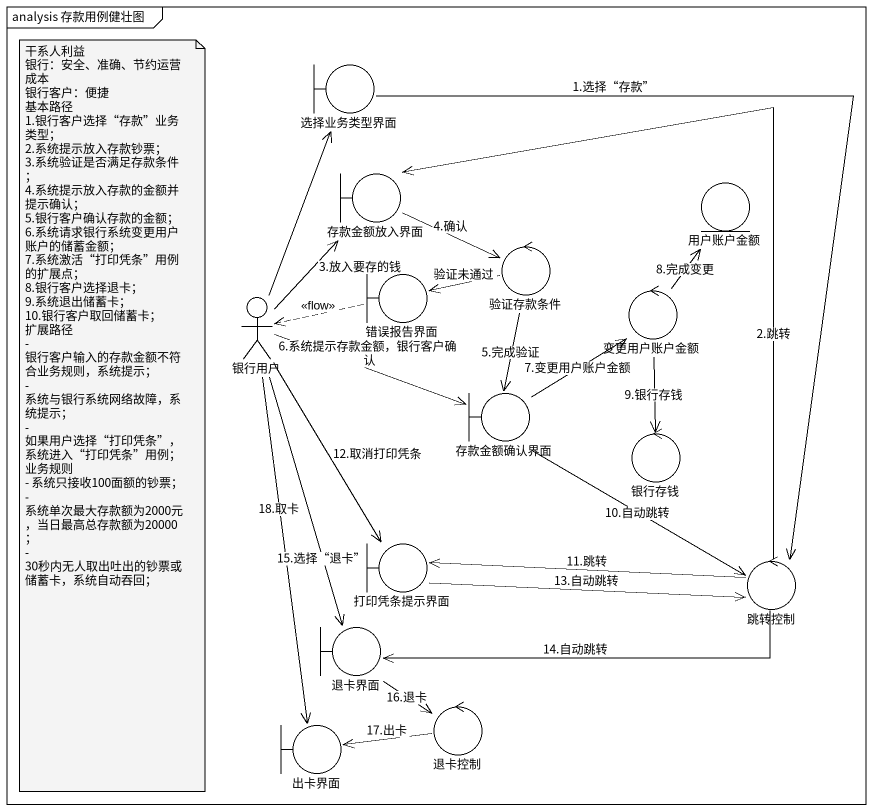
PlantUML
@startuml
mainframe analysis 存款用例健壮图
boundary 选择业务类型界面
boundary 存款金额放入界面
entity 用户账户金额
boundary 错误报告界面
control 验证存款条件
actor 银行用户
control 变更用户账户金额
boundary 存款金额确认界面
control 银行存钱
boundary 打印凭条提示界面
control 跳转控制
boundary 退卡界面
control 退卡控制
boundary 出卡界面
选择业务类型界面 --> 跳转控制 : 1.选择“存款”
存款金额放入界面 -right-> 验证存款条件 : 4.确认
错误报告界面 .left.> 银行用户 : <<flow>>
验证存款条件 -left-> 错误报告界面 : 验证未通过
验证存款条件 --> 存款金额确认界面 : 5.完成验证
银行用户 -up-> 选择业务类型界面
银行用户 -up-> 存款金额放入界面 : 3.放入要存的钱
银行用户 -right-> 存款金额确认界面 : 6.系统提示存款金额，银行客户确认
银行用户 --> 打印凭条提示界面 : 12.取消打印凭条
银行用户 --> 退卡界面 : 15.选择“退卡”
银行用户 --> 出卡界面 : 18.取卡
变更用户账户金额 -up-> 用户账户金额 : 8.完成变更
变更用户账户金额 --> 银行存钱 : 9.银行存钱
存款金额确认界面 -up-> 变更用户账户金额 : 7.变更用户账户金额
存款金额确认界面 --> 跳转控制 : 10.自动跳转
打印凭条提示界面 -right-> 跳转控制 : 13.自动跳转
跳转控制 -up-> 存款金额放入界面 : 2.跳转
跳转控制 -left-> 打印凭条提示界面 : 11.跳转
跳转控制 -left-> 退卡界面 : 14.自动跳转
退卡界面 --> 退卡控制 : 16.退卡
退卡控制 -left-> 出卡界面 : 17.出卡
note as N1
  干系人利益
  银行：安全、准确、节约运营成本
  银行客户：便捷
  基本路径
  1.银行客户选择“存款”业务类型；
  2.系统提示放入存款钞票；
  3.系统验证是否满足存款条件；
  4.系统提示放入存款的金额并提示确认；
  5.银行客户确认存款的金额；
  6.系统请求银行系统变更用户账户的储蓄金额；
  7.系统激活“打印凭条”用例的扩展点；
  8.银行客户选择退卡；
  9.系统退出储蓄卡；
  10.银行客户取回储蓄卡；
  扩展路径
  - 银行客户输入的存款金额不符合业务规则，系统提示；
  - 系统与银行系统网络故障，系统提示；
  - 如果用户选择“打印凭条”，系统进入“打印凭条”用例；
  业务规则
  - 系统只接收100面额的钞票；
  - 系统单次最大存款额为2000元，当日最高总存款额为20000；
  - 30秒内无人取出吐出的钞票或储蓄卡，系统自动吞回；
end note
@enduml
